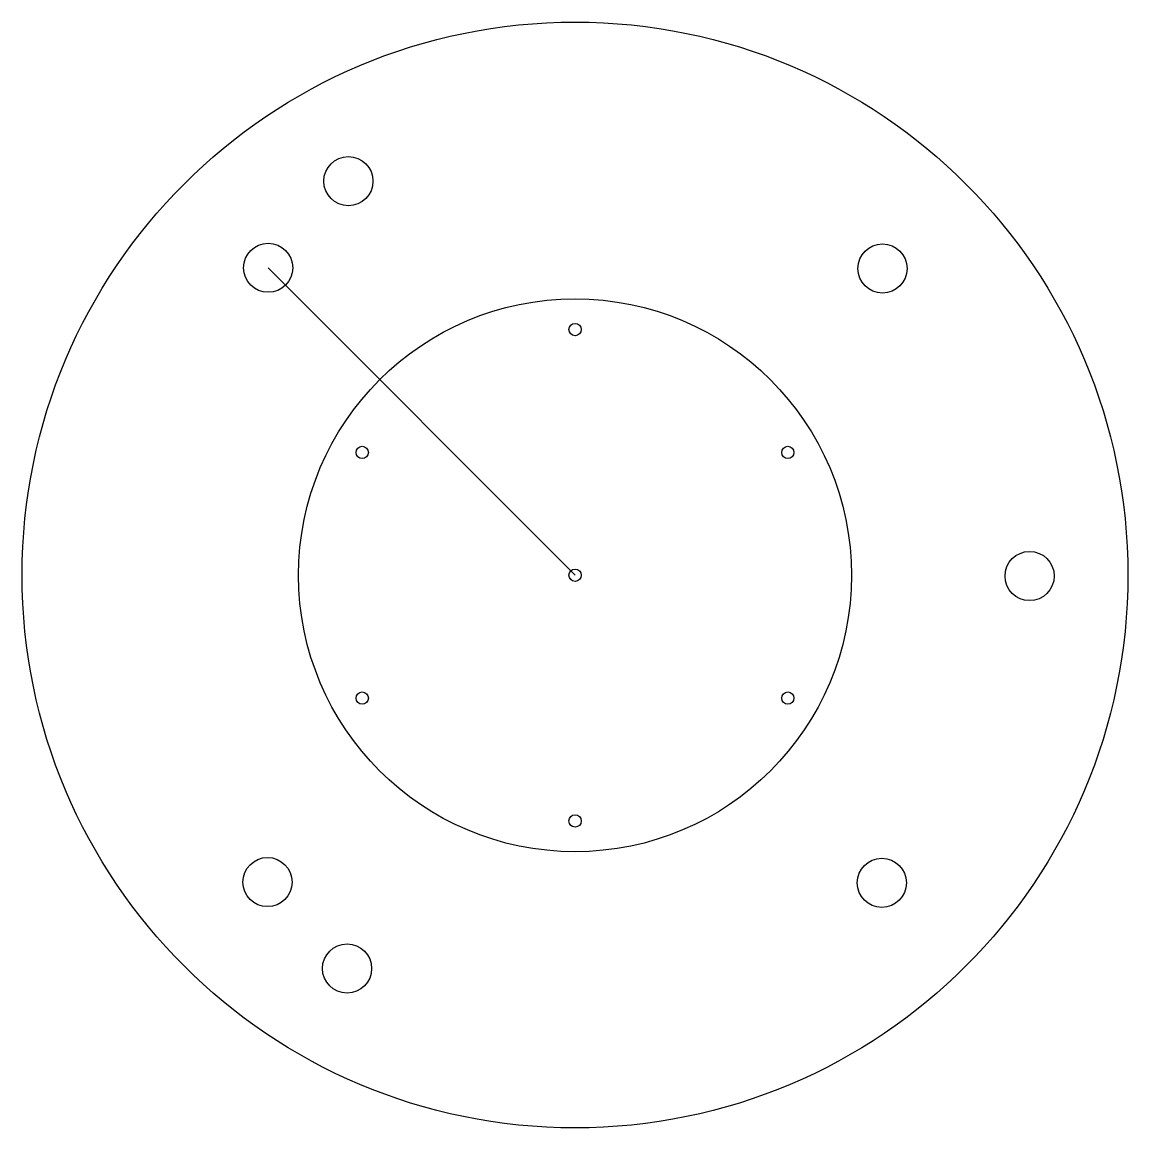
# Model space of a CAD drawing. Header units: millimetres. Extents: x -45 to 45, y -44.9 to 45.1.
import ezdxf

# ---------------------------------------------------------------- set-up
doc = ezdxf.new("R2010")
doc.units = ezdxf.units.MM
doc.layers.get('0').update_dxf_attribs({"linetype": 'CONTINUOUS'})

msp = doc.modelspace()

# ---------------------------------------------------------------- linework, layer by layer
msp.add_line((-24.969, 25.071), (0.001, 0.041))
for centre, radius in [((0, 0.063), 45), ((-18.445, 32.115), 2), ((-24.969, 25.071), 2), ((25.031, 25.011), 2), ((0.001, 0.041), 22.5), ((0.001, 20.041), 0.5), ((-17.32, 10.041), 0.5), ((17.322, 10.041), 0.5), ((37.001, -0.022), 2), ((0.001, 0.041), 0.5), ((-17.32, -9.959), 0.5), ((17.321, -9.959), 0.5), ((0.001, -19.959), 0.5), ((-25.029, -24.929), 2), ((24.971, -24.989), 2), ((-18.553, -31.97), 2)]:
    msp.add_circle(centre, radius)

doc.saveas('drawing.dxf')
